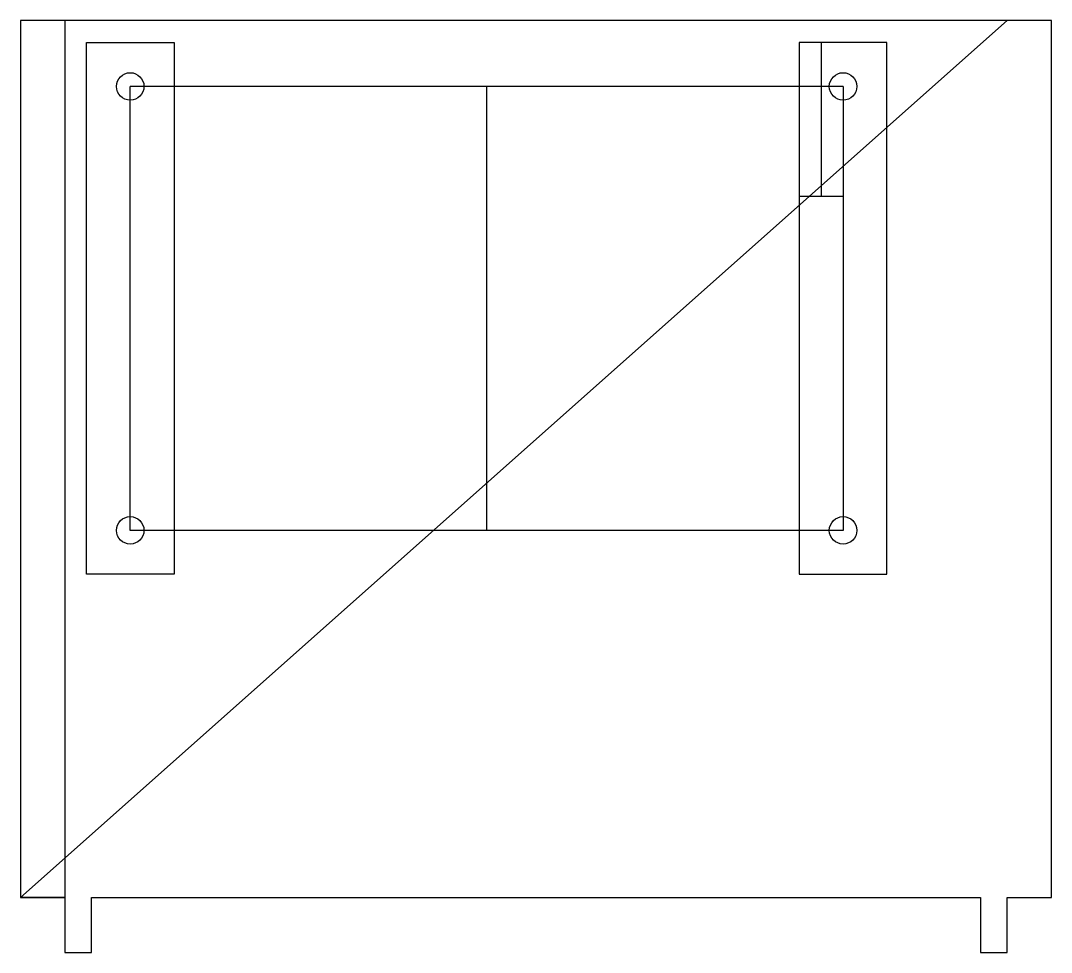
# Model space of a CAD drawing. Header units: millimetres. Extents: x -94 to 0, y 0 to 85.
import ezdxf

# ---------------------------------------------------------------- set-up
doc = ezdxf.new("R2010")
doc.units = ezdxf.units.MM
doc.layers.get('0').update_dxf_attribs({"linetype": 'CONTINUOUS'})

msp = doc.modelspace()

# ---------------------------------------------------------------- linework, layer by layer
for p, q in [((0, 85), (-94, 85)), ((-94, 85), (-94, 5)), ((0, 5), (0, 85)), ((-21, 83), (-21, 69)), ((-19, 79), (-84, 79)), ((-84, 38.5), (-84, 79)), ((-51.5, 79), (-51.5, 38.5)), ((-19, 79), (-19, 38.5)), ((-23, 69), (-19, 69)), ((-19, 38.5), (-84, 38.5)), ((-94, 5), (-89.975, 5)), ((-89.975, 5), (-89.975, 0)), ((-87.525, 0), (-87.525, 5)), ((-87.525, 5), (-47, 5)), ((-47, 5), (-6.475, 5)), ((-6.475, 5), (-6.475, 0)), ((-4.025, 5), (0, 5)), ((-4.025, 0), (-4.025, 5)), ((-89.975, 0), (-87.525, 0)), ((-6.475, 0), (-4.025, 0))]:
    msp.add_line(p, q)
for points in [[(-4.025, 85), (-89.975, 85), (-89.975, 5), (-94, 5)], [(-80, 34.5), (-88, 34.5), (-88, 83), (-80, 83)], [(-23, 83), (-23, 34.5), (-15, 34.5), (-15, 83)]]:
    msp.add_lwpolyline(points, close=True)
for centre in [(-84, 79), (-19, 79), (-84, 38.5), (-19, 38.5)]:
    msp.add_circle(centre, 1.25)

doc.saveas('drawing.dxf')
